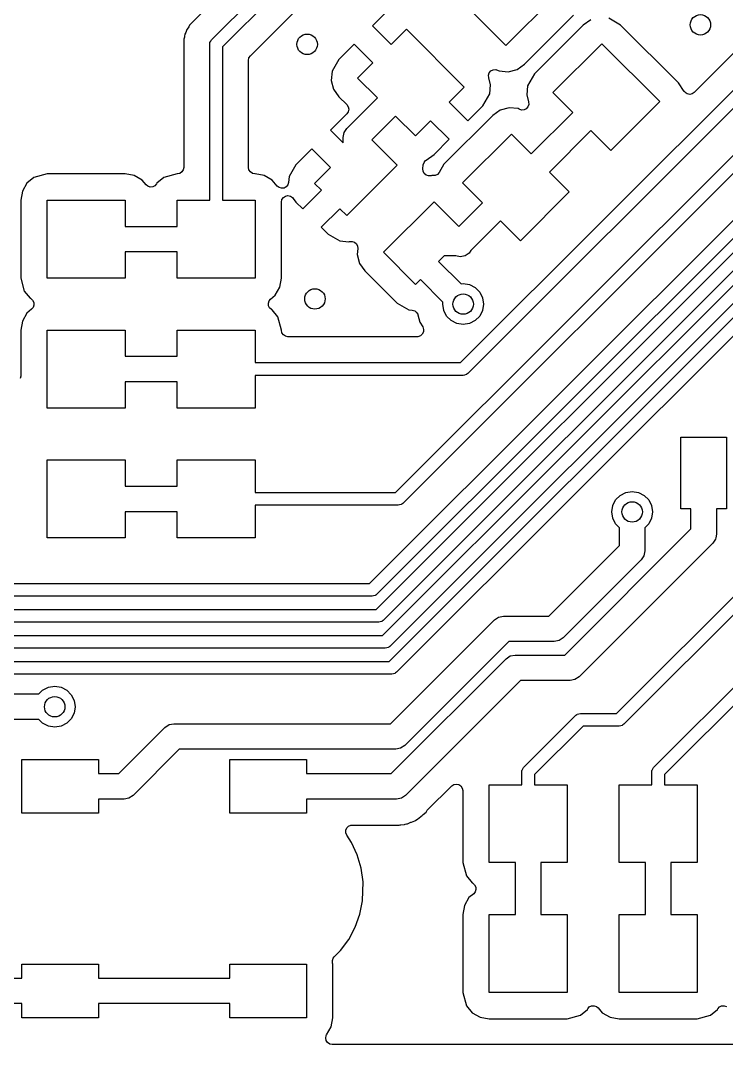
# Model space of a CAD drawing. Extents: x 6.22 to 8.56, y -5.56 to -4.02.
# Drawn here: x 7.06 to 7.603, y -5.56 to -4.772 of the extents above; entities that cross this region are included whole.
import ezdxf

# ---------------------------------------------------------------- set-up
doc = ezdxf.new("R2010")
doc.units = 0
doc.header["$MEASUREMENT"] = 0
doc.layers.add('BLACK', color=7, linetype='CONTINUOUS')

msp = doc.modelspace()

# ---------------------------------------------------------------- linework, layer by layer
at = {"layer": 'BLACK', "linetype": 'CONTINUOUS'}
for p, q in [((7.20652, -4.78652), (7.34652, -4.64652)), ((7.35204, -4.65492), (7.21492, -4.79204)), ((7.23635, -4.79884), (7.35884, -4.67635)), ((7.23665, -4.72816), (7.18962, -4.77519)), ((7.43291, -4.7909), (7.38837, -4.74636)), ((7.47049, -4.75331), (7.43291, -4.7909)), ((7.34202, -4.76404), (7.33033, -4.77573)), ((7.44725, -4.80523), (7.48482, -4.76765)), ((7.18849, -4.77728), (7.18755, -4.77856)), ((7.1889, -4.77661), (7.18849, -4.77728)), ((7.18962, -4.77519), (7.1889, -4.77661)), ((7.33033, -4.77573), (7.34466, -4.79006)), ((7.49235, -4.77518), (7.45477, -4.81275)), ((7.49812, -4.77114), (7.49235, -4.77518)), ((7.52102, -4.77518), (7.51193, -4.76993)), ((7.56556, -4.81971), (7.52102, -4.77518)), ((7.18561, -4.78455), (7.18512, -4.78606)), ((7.18579, -4.78379), (7.18561, -4.78455)), ((7.18604, -4.78222), (7.18579, -4.78379)), ((7.18676, -4.7808), (7.18604, -4.78222)), ((7.18706, -4.78007), (7.18676, -4.7808)), ((7.18755, -4.77856), (7.18706, -4.78007)), ((7.34466, -4.79006), (7.35636, -4.77837)), ((7.35636, -4.77837), (7.4009, -4.82291)), ((7.39796, -5.03508), (7.65286, -4.78018)), ((7.18512, -4.78606), (7.18512, -4.88473)), ((7.20508, -4.79), (7.2052, -4.78913)), ((7.20508, -4.91), (7.20508, -4.79)), ((7.20519, -4.78895), (7.20524, -4.78885)), ((7.2052, -4.78913), (7.20519, -4.78895)), ((7.20524, -4.78885), (7.20528, -4.7886)), ((7.20528, -4.7886), (7.20594, -4.78758)), ((7.20594, -4.78758), (7.20652, -4.78652)), ((7.21492, -4.79204), (7.21492, -4.91)), ((7.31613, -4.78993), (7.30444, -4.80162)), ((7.33047, -4.80426), (7.31613, -4.78993)), ((7.65838, -4.78858), (7.40348, -5.04348)), ((7.4691, -4.82709), (7.50669, -4.78951)), ((7.50669, -4.78951), (7.55123, -4.83405)), ((7.61753, -4.78729), (7.57778, -4.82703)), ((7.23488, -4.80238), (7.23526, -4.80046)), ((7.23526, -4.80046), (7.23635, -4.79884)), ((7.34796, -5.13508), (7.68318, -4.79986)), ((7.23488, -4.88473), (7.23488, -4.80238)), ((7.30444, -4.80162), (7.29919, -4.81071)), ((7.31877, -4.81595), (7.33047, -4.80426)), ((7.6887, -4.80826), (7.35348, -5.14348)), ((7.43468, -4.81109), (7.44148, -4.80927)), ((7.44148, -4.80927), (7.44725, -4.80523)), ((7.29919, -4.81071), (7.29858, -4.81772)), ((7.33408, -4.83126), (7.31877, -4.81595)), ((7.4195, -4.81374), (7.42013, -4.81189)), ((7.41963, -4.81569), (7.4195, -4.81374)), ((7.42109, -4.82115), (7.41963, -4.81569)), ((7.42013, -4.81189), (7.42141, -4.81043)), ((7.42141, -4.81043), (7.42316, -4.80957)), ((7.42316, -4.80957), (7.42511, -4.80944)), ((7.42511, -4.80944), (7.42696, -4.81006)), ((7.42696, -4.81006), (7.42767, -4.81048)), ((7.42767, -4.81048), (7.43468, -4.81109)), ((7.45477, -4.81275), (7.44952, -4.82184)), ((7.29858, -4.81772), (7.3004, -4.82452)), ((7.3004, -4.82452), (7.30444, -4.83029)), ((7.32796, -5.20508), (7.71349, -4.81955)), ((7.4009, -4.82291), (7.38921, -4.8346)), ((7.42048, -4.82816), (7.42109, -4.82115)), ((7.44952, -4.82184), (7.44891, -4.82885)), ((7.5701, -4.8262), (7.56556, -4.81971)), ((7.30444, -4.83029), (7.31059, -4.83644)), ((7.31054, -4.85481), (7.33408, -4.83126)), ((7.71901, -4.82795), (7.33348, -5.21348)), ((7.41523, -4.83725), (7.42048, -4.82816)), ((7.44891, -4.82885), (7.45037, -4.83431)), ((7.48441, -4.8424), (7.4691, -4.82709)), ((7.57014, -4.82618), (7.5701, -4.8262)), ((7.57071, -4.82703), (7.57014, -4.82618)), ((7.57233, -4.82812), (7.57071, -4.82703)), ((7.57424, -4.8285), (7.57233, -4.82812)), ((7.57616, -4.82812), (7.57424, -4.8285)), ((7.57778, -4.82703), (7.57616, -4.82812)), ((7.31059, -4.83644), (7.31168, -4.83806)), ((7.31168, -4.83806), (7.31206, -4.83997)), ((7.31206, -4.83997), (7.31168, -4.84189)), ((7.33302, -5.22508), (7.71886, -4.83923)), ((7.38921, -4.8346), (7.40354, -4.84894)), ((7.40354, -4.84894), (7.41523, -4.83725)), ((7.42852, -4.84073), (7.42275, -4.84477)), ((7.43532, -4.83891), (7.42852, -4.84073)), ((7.44233, -4.83952), (7.43532, -4.83891)), ((7.44304, -4.83994), (7.44233, -4.83952)), ((7.44489, -4.84056), (7.44304, -4.83994)), ((7.44684, -4.84043), (7.44489, -4.84056)), ((7.44859, -4.83957), (7.44684, -4.84043)), ((7.44987, -4.83811), (7.44859, -4.83957)), ((7.4505, -4.83626), (7.44987, -4.83811)), ((7.45037, -4.83431), (7.4505, -4.83626)), ((7.55123, -4.83405), (7.51364, -4.87163)), ((7.31051, -4.84358), (7.29789, -4.85619)), ((7.31059, -4.84351), (7.31051, -4.84358)), ((7.31168, -4.84189), (7.31059, -4.84351)), ((7.348, -4.84518), (7.32979, -4.8634)), ((7.72438, -4.84763), (7.33854, -5.23348)), ((7.36331, -4.86049), (7.348, -4.84518)), ((7.42275, -4.84477), (7.38518, -4.88235)), ((7.4524, -4.87441), (7.48441, -4.8424)), ((7.29789, -4.85619), (7.30766, -4.86596)), ((7.30841, -4.858), (7.31054, -4.85481)), ((7.37501, -4.8488), (7.36331, -4.86049)), ((7.38934, -4.86313), (7.37501, -4.8488)), ((7.49833, -4.85632), (7.46632, -4.88833)), ((7.51364, -4.87163), (7.49833, -4.85632)), ((7.30766, -4.86177), (7.30841, -4.858)), ((7.30766, -4.86596), (7.30766, -4.86177)), ((7.32979, -4.8634), (7.34932, -4.88293)), ((7.33807, -5.24508), (7.72423, -4.85892)), ((7.37765, -4.87482), (7.38934, -4.86313)), ((7.39951, -4.89669), (7.43709, -4.8591)), ((7.43709, -4.8591), (7.4524, -4.87441)), ((7.28369, -4.87039), (7.27135, -4.88274)), ((7.29803, -4.88472), (7.28369, -4.87039)), ((7.72975, -4.86732), (7.34359, -5.25348)), ((7.34313, -5.26508), (7.7296, -4.8786)), ((7.36991, -4.88093), (7.37113, -4.87941)), ((7.37113, -4.87941), (7.37148, -4.87914)), ((7.37148, -4.87914), (7.37765, -4.87482)), ((7.18474, -4.88664), (7.18365, -4.88827)), ((7.18512, -4.88473), (7.18474, -4.88664)), ((7.23526, -4.88664), (7.23488, -4.88473)), ((7.23635, -4.88827), (7.23526, -4.88664)), ((7.27135, -4.88274), (7.2661, -4.89183)), ((7.28568, -4.89707), (7.29803, -4.88472)), ((7.34932, -4.88293), (7.31043, -4.92182)), ((7.73512, -4.887), (7.34865, -5.27348)), ((7.3691, -4.88588), (7.36937, -4.8828)), ((7.36925, -4.88761), (7.3691, -4.88588)), ((7.37011, -4.88936), (7.36925, -4.88761)), ((7.36937, -4.8828), (7.36991, -4.88093)), ((7.38518, -4.88235), (7.38155, -4.88862)), ((7.06986, -4.89245), (7.06447, -4.89697)), ((7.08001, -4.88973), (7.06986, -4.89245)), ((7.14, -4.88973), (7.08001, -4.88973)), ((7.14693, -4.89095), (7.14, -4.88973)), ((7.15303, -4.89447), (7.14693, -4.89095)), ((7.15607, -4.8981), (7.15303, -4.89447)), ((7.16986, -4.89245), (7.16447, -4.89697)), ((7.18001, -4.88973), (7.16986, -4.89245)), ((7.18012, -4.88973), (7.18001, -4.88973)), ((7.18203, -4.88935), (7.18012, -4.88973)), ((7.18365, -4.88827), (7.18203, -4.88935)), ((7.23797, -4.88935), (7.23635, -4.88827)), ((7.23988, -4.88973), (7.23797, -4.88935)), ((7.24, -4.88973), (7.23988, -4.88973)), ((7.24693, -4.89095), (7.24, -4.88973)), ((7.25303, -4.89447), (7.24693, -4.89095)), ((7.2569, -4.89909), (7.25303, -4.89447)), ((7.2661, -4.89183), (7.26571, -4.89631)), ((7.37158, -4.89065), (7.37011, -4.88936)), ((7.37343, -4.89127), (7.37158, -4.89065)), ((7.37537, -4.89115), (7.37343, -4.89127)), ((7.37584, -4.89102), (7.37537, -4.89115)), ((7.37679, -4.8911), (7.37584, -4.89102)), ((7.37852, -4.89095), (7.37679, -4.8911)), ((7.38027, -4.89009), (7.37852, -4.89095)), ((7.38155, -4.88862), (7.38027, -4.89009)), ((7.46632, -4.88833), (7.48163, -4.90364)), ((7.06095, -4.90307), (7.05973, -4.91)), ((7.06447, -4.89697), (7.06095, -4.90307)), ((7.1574, -4.89922), (7.15607, -4.8981)), ((7.15925, -4.89984), (7.1574, -4.89922)), ((7.1612, -4.89972), (7.15925, -4.89984)), ((7.16295, -4.89885), (7.1612, -4.89972)), ((7.16423, -4.89739), (7.16295, -4.89885)), ((7.16447, -4.89697), (7.16423, -4.89739)), ((7.25842, -4.90031), (7.2569, -4.89909)), ((7.26029, -4.90085), (7.25842, -4.90031)), ((7.26223, -4.90064), (7.26029, -4.90085)), ((7.26394, -4.8997), (7.26223, -4.90064)), ((7.26516, -4.89818), (7.26394, -4.8997)), ((7.26571, -4.89631), (7.26516, -4.89818)), ((7.27662, -4.91668), (7.29096, -4.90235)), ((7.29096, -4.90235), (7.28568, -4.89707)), ((7.41482, -4.912), (7.39951, -4.89669)), ((7.48163, -4.90364), (7.44405, -4.94123)), ((7.05973, -4.91), (7.05973, -4.96999)), ((7.08, -4.97), (7.08, -4.91)), ((7.08, -4.91), (7.14, -4.91)), ((7.14, -4.91), (7.14, -4.93016)), ((7.18, -4.93016), (7.18, -4.91)), ((7.18, -4.91), (7.20508, -4.91)), ((7.21492, -4.91), (7.24, -4.91)), ((7.24, -4.91), (7.24, -4.97)), ((7.26027, -4.91144), (7.26065, -4.90953)), ((7.26027, -4.97), (7.26027, -4.91144)), ((7.26065, -4.90953), (7.26173, -4.9079)), ((7.26173, -4.9079), (7.26336, -4.90682)), ((7.26336, -4.90682), (7.26527, -4.90644)), ((7.26527, -4.90644), (7.26718, -4.90682)), ((7.26718, -4.90682), (7.2688, -4.9079)), ((7.2688, -4.9079), (7.26936, -4.90857)), ((7.26936, -4.90857), (7.27135, -4.91141)), ((7.27135, -4.91141), (7.27662, -4.91668)), ((7.33871, -4.9501), (7.3776, -4.91121)), ((7.3776, -4.91121), (7.3966, -4.93021)), ((7.30515, -4.91654), (7.29082, -4.93088)), ((7.31043, -4.92182), (7.30515, -4.91654)), ((7.3966, -4.93021), (7.41482, -4.912)), ((7.42874, -4.92592), (7.406, -4.94865)), ((7.44405, -4.94123), (7.42874, -4.92592)), ((7.14, -4.93016), (7.18, -4.93016)), ((7.29082, -4.93088), (7.29609, -4.93615)), ((7.29609, -4.93615), (7.30518, -4.9414)), ((7.30518, -4.9414), (7.3122, -4.94201)), ((7.3122, -4.94201), (7.31266, -4.94189)), ((7.31266, -4.94189), (7.31461, -4.94176)), ((7.31461, -4.94176), (7.31645, -4.94239)), ((7.31645, -4.94239), (7.31792, -4.94367)), ((7.18, -4.94984), (7.14, -4.94984)), ((7.14, -4.94984), (7.14, -4.97)), ((7.18, -4.97), (7.18, -4.94984)), ((7.31792, -4.94367), (7.31878, -4.94542)), ((7.31893, -4.94715), (7.31852, -4.95187)), ((7.31878, -4.94542), (7.31893, -4.94715)), ((7.36346, -4.97485), (7.33871, -4.9501)), ((7.40466, -4.95066), (7.40147, -4.95279)), ((7.406, -4.94865), (7.40466, -4.95066)), ((7.31852, -4.95187), (7.32034, -4.95867)), ((7.32034, -4.95867), (7.32438, -4.96444)), ((7.38544, -4.95288), (7.38112, -4.9572)), ((7.38112, -4.9572), (7.39842, -4.9745)), ((7.39435, -4.95288), (7.38544, -4.95288)), ((7.3977, -4.95354), (7.39435, -4.95288)), ((7.40147, -4.95279), (7.3977, -4.95354)), ((7.32438, -4.96444), (7.34913, -4.98918)), ((7.05973, -4.96999), (7.06245, -4.98014)), ((7.14, -4.97), (7.08, -4.97)), ((7.24, -4.97), (7.18, -4.97)), ((7.25905, -4.97693), (7.26027, -4.97)), ((7.3672, -4.97112), (7.36346, -4.97485)), ((7.3845, -4.98842), (7.3672, -4.97112)), ((7.39842, -4.9745), (7.4, -4.97425)), ((7.4, -4.97425), (7.40487, -4.97502)), ((7.06245, -4.98014), (7.06697, -4.98553)), ((7.25553, -4.98303), (7.25905, -4.97693)), ((7.40487, -4.97502), (7.40926, -4.97726)), ((7.40926, -4.97726), (7.41274, -4.98074)), ((7.41274, -4.98074), (7.41498, -4.98513)), ((7.06697, -4.98553), (7.06739, -4.98577)), ((7.06739, -4.98577), (7.06885, -4.98705)), ((7.06885, -4.98705), (7.06972, -4.9888)), ((7.06972, -4.9888), (7.06984, -4.99075)), ((7.25016, -4.98925), (7.25078, -4.9874)), ((7.25028, -4.9912), (7.25016, -4.98925)), ((7.25078, -4.9874), (7.2519, -4.98607)), ((7.2519, -4.98607), (7.25553, -4.98303)), ((7.34913, -4.98918), (7.35822, -4.99443)), ((7.38425, -4.99), (7.3845, -4.98842)), ((7.38502, -4.99487), (7.38425, -4.99)), ((7.41498, -4.98513), (7.41575, -4.99)), ((7.41575, -4.99), (7.41498, -4.99487)), ((7.06447, -4.99697), (7.06095, -5.00307)), ((7.0681, -4.99393), (7.06447, -4.99697)), ((7.06922, -4.9926), (7.0681, -4.99393)), ((7.06984, -4.99075), (7.06922, -4.9926)), ((7.25115, -4.99295), (7.25028, -4.9912)), ((7.25261, -4.99423), (7.25115, -4.99295)), ((7.25303, -4.99447), (7.25261, -4.99423)), ((7.25755, -4.99986), (7.25303, -4.99447)), ((7.35822, -4.99443), (7.36086, -4.99466)), ((7.36086, -4.99466), (7.36273, -4.99521)), ((7.36273, -4.99521), (7.36396, -4.99611)), ((7.36396, -4.99611), (7.36398, -4.99613)), ((7.36398, -4.99613), (7.36506, -4.99775)), ((7.36506, -4.99775), (7.36527, -4.99837)), ((7.36527, -4.99837), (7.36672, -5.00378)), ((7.38726, -4.99926), (7.38502, -4.99487)), ((7.41498, -4.99487), (7.41274, -4.99926)), ((7.06095, -5.00307), (7.05973, -5.01)), ((7.26027, -5.01001), (7.25755, -4.99986)), ((7.36672, -5.00378), (7.36894, -5.00762)), ((7.39074, -5.00274), (7.38726, -4.99926)), ((7.39513, -5.00498), (7.39074, -5.00274)), ((7.4, -5.00575), (7.39513, -5.00498)), ((7.40487, -5.00498), (7.4, -5.00575)), ((7.40926, -5.00274), (7.40487, -5.00498)), ((7.41274, -4.99926), (7.40926, -5.00274)), ((7.05973, -5.01), (7.05973, -5.04538)), ((7.08, -5.07), (7.08, -5.01)), ((7.08, -5.01), (7.14, -5.01)), ((7.14, -5.01), (7.14, -5.03016)), ((7.18, -5.03016), (7.18, -5.01)), ((7.18, -5.01), (7.24, -5.01)), ((7.24, -5.01), (7.24, -5.03508)), ((7.26027, -5.01012), (7.26027, -5.01001)), ((7.26065, -5.01203), (7.26027, -5.01012)), ((7.26173, -5.01365), (7.26065, -5.01203)), ((7.26336, -5.01474), (7.26173, -5.01365)), ((7.36858, -5.01316), (7.36711, -5.01445)), ((7.36944, -5.01141), (7.36858, -5.01316)), ((7.36894, -5.00762), (7.36957, -5.00947)), ((7.36957, -5.00947), (7.36944, -5.01141)), ((7.26527, -5.01512), (7.26336, -5.01474)), ((7.36461, -5.01512), (7.26527, -5.01512)), ((7.36526, -5.01508), (7.36461, -5.01512)), ((7.36711, -5.01445), (7.36526, -5.01508)), ((7.14, -5.03016), (7.18, -5.03016)), ((7.24, -5.03508), (7.39796, -5.03508)), ((7.05973, -5.04538), (7.05935, -5.04729)), ((7.4, -5.04492), (7.24, -5.04492)), ((7.24, -5.04492), (7.24, -5.07)), ((7.40116, -5.04458), (7.4, -5.04492)), ((7.40235, -5.04432), (7.40116, -5.04458)), ((7.40255, -5.04417), (7.40235, -5.04432)), ((7.40266, -5.04414), (7.40255, -5.04417)), ((7.40278, -5.044), (7.40266, -5.04414)), ((7.40348, -5.04348), (7.40278, -5.044)), ((7.18, -5.04984), (7.14, -5.04984)), ((7.14, -5.04984), (7.14, -5.07)), ((7.18, -5.07), (7.18, -5.04984)), ((7.14, -5.07), (7.08, -5.07)), ((7.24, -5.07), (7.18, -5.07)), ((7.5675, -5.1475), (7.5675, -5.0925)), ((7.5675, -5.0925), (7.6025, -5.0925)), ((7.6025, -5.0925), (7.6025, -5.1475)), ((7.08, -5.17), (7.08, -5.11)), ((7.08, -5.11), (7.14, -5.11)), ((7.14, -5.11), (7.14, -5.13016)), ((7.18, -5.13016), (7.18, -5.11)), ((7.18, -5.11), (7.24, -5.11)), ((7.24, -5.11), (7.24, -5.13508)), ((7.14, -5.13016), (7.18, -5.13016)), ((7.24, -5.13508), (7.34796, -5.13508)), ((7.51726, -5.14074), (7.52074, -5.13726)), ((7.52074, -5.13726), (7.52513, -5.13502)), ((7.52513, -5.13502), (7.53, -5.13425)), ((7.53, -5.13425), (7.53487, -5.13502)), ((7.53487, -5.13502), (7.53926, -5.13726)), ((7.53926, -5.13726), (7.54274, -5.14074)), ((7.35, -5.14492), (7.24, -5.14492)), ((7.24, -5.14492), (7.24, -5.17)), ((7.35116, -5.14458), (7.35, -5.14492)), ((7.35235, -5.14432), (7.35116, -5.14458)), ((7.35255, -5.14417), (7.35235, -5.14432)), ((7.35266, -5.14414), (7.35255, -5.14417)), ((7.35278, -5.144), (7.35266, -5.14414)), ((7.35348, -5.14348), (7.35278, -5.144)), ((7.51425, -5.15), (7.51502, -5.14513)), ((7.51502, -5.14513), (7.51726, -5.14074)), ((7.54274, -5.14074), (7.54498, -5.14513)), ((7.54498, -5.14513), (7.54575, -5.15)), ((7.57516, -5.1475), (7.5675, -5.1475)), ((7.57516, -5.16311), (7.57516, -5.1475)), ((7.6025, -5.1475), (7.59484, -5.1475)), ((7.59484, -5.1475), (7.59484, -5.16718)), ((7.18, -5.14984), (7.14, -5.14984)), ((7.14, -5.14984), (7.14, -5.17)), ((7.18, -5.17), (7.18, -5.14984)), ((7.51502, -5.15487), (7.51425, -5.15)), ((7.51726, -5.15926), (7.51502, -5.15487)), ((7.54498, -5.15487), (7.54274, -5.15926)), ((7.54575, -5.15), (7.54498, -5.15487)), ((7.47811, -5.26016), (7.57516, -5.16311)), ((7.52016, -5.16215), (7.51726, -5.15926)), ((7.52016, -5.17592), (7.52016, -5.16215)), ((7.54274, -5.15926), (7.53984, -5.16215)), ((7.53984, -5.16215), (7.53984, -5.18)), ((7.14, -5.17), (7.08, -5.17)), ((7.24, -5.17), (7.18, -5.17)), ((7.59409, -5.17095), (7.59196, -5.17414)), ((7.59428, -5.17), (7.59409, -5.17095)), ((7.59484, -5.16719), (7.59428, -5.17)), ((7.59484, -5.16718), (7.59484, -5.16719)), ((7.46592, -5.23016), (7.52016, -5.17592)), ((7.59196, -5.17414), (7.48914, -5.27696)), ((7.51796, -5.30508), (7.64652, -5.17652)), ((7.59196, -5.17414), (7.59196, -5.17414)), ((7.53696, -5.18696), (7.47696, -5.24696)), ((7.65204, -5.18492), (7.52348, -5.31348)), ((7.53909, -5.18377), (7.53696, -5.18696)), ((7.53696, -5.18696), (7.53696, -5.18696)), ((7.53984, -5.18), (7.53909, -5.18377)), ((7.04204, -5.20508), (7.32796, -5.20508)), ((7.33, -5.21492), (7.04, -5.21492)), ((7.33116, -5.21458), (7.33, -5.21492)), ((7.33235, -5.21432), (7.33116, -5.21458)), ((7.33255, -5.21417), (7.33235, -5.21432)), ((7.33266, -5.21414), (7.33255, -5.21417)), ((7.33278, -5.214), (7.33266, -5.21414)), ((7.33348, -5.21348), (7.33278, -5.214)), ((7.02167, -5.22508), (7.33302, -5.22508)), ((7.54652, -5.34668), (7.66668, -5.22652)), ((7.33506, -5.23492), (7.01963, -5.23492)), ((7.33622, -5.23458), (7.33506, -5.23492)), ((7.3374, -5.23432), (7.33622, -5.23458)), ((7.33761, -5.23417), (7.3374, -5.23432)), ((7.33771, -5.23414), (7.33761, -5.23417)), ((7.33783, -5.234), (7.33771, -5.23414)), ((7.33854, -5.23348), (7.33783, -5.234)), ((7.34407, -5.31303), (7.42407, -5.23304)), ((7.42407, -5.23304), (7.42726, -5.23091)), ((7.42726, -5.23091), (7.43103, -5.23016)), ((7.43103, -5.23016), (7.46592, -5.23016)), ((7.6722, -5.23492), (7.55492, -5.3522)), ((6.99943, -5.24508), (7.33807, -5.24508)), ((7.4351, -5.24984), (7.35511, -5.32983)), ((7.47, -5.24984), (7.4351, -5.24984)), ((7.47377, -5.24909), (7.47, -5.24984)), ((7.47696, -5.24696), (7.47377, -5.24909)), ((7.34011, -5.25492), (6.99739, -5.25492)), ((7.34127, -5.25458), (7.34011, -5.25492)), ((7.34246, -5.25432), (7.34127, -5.25458)), ((7.34266, -5.25417), (7.34246, -5.25432)), ((7.34277, -5.25414), (7.34266, -5.25417)), ((7.34289, -5.254), (7.34277, -5.25414)), ((7.34359, -5.25348), (7.34289, -5.254)), ((6.99437, -5.26508), (7.34313, -5.26508)), ((7.34466, -5.35142), (7.43304, -5.26304)), ((7.43304, -5.26304), (7.43623, -5.26091)), ((7.43623, -5.26091), (7.44, -5.26016)), ((7.44, -5.26016), (7.47811, -5.26016)), ((7.34751, -5.27432), (7.34633, -5.27458)), ((7.34772, -5.27417), (7.34751, -5.27432)), ((7.34783, -5.27414), (7.34772, -5.27417)), ((7.34794, -5.274), (7.34783, -5.27414)), ((7.34865, -5.27348), (7.34794, -5.274)), ((7.34517, -5.27492), (6.99233, -5.27492)), ((7.34633, -5.27458), (7.34517, -5.27492)), ((7.44408, -5.27984), (7.3557, -5.36822)), ((7.48219, -5.27984), (7.44408, -5.27984)), ((7.48595, -5.27909), (7.48219, -5.27984)), ((7.48914, -5.27696), (7.48595, -5.27909)), ((6.96705, -5.29016), (7.07369, -5.29016)), ((7.07369, -5.29016), (7.07658, -5.28726)), ((7.07658, -5.28726), (7.08097, -5.28502)), ((7.08097, -5.28502), (7.08584, -5.28425)), ((7.08584, -5.28425), (7.09071, -5.28502)), ((7.09071, -5.28502), (7.0951, -5.28726)), ((7.0951, -5.28726), (7.09858, -5.29074)), ((7.09858, -5.29074), (7.10082, -5.29513)), ((7.10082, -5.29513), (7.10159, -5.3)), ((7.10082, -5.30487), (7.09858, -5.30926)), ((7.10159, -5.3), (7.10082, -5.30487)), ((7.48738, -5.306), (7.4875, -5.30586)), ((7.4875, -5.30586), (7.48761, -5.30583)), ((7.48761, -5.30583), (7.48781, -5.30568)), ((7.48781, -5.30568), (7.48899, -5.30542)), ((7.48899, -5.30542), (7.49016, -5.30508)), ((7.49016, -5.30508), (7.51796, -5.30508)), ((7.07369, -5.30984), (6.96297, -5.30984)), ((7.07658, -5.31274), (7.07369, -5.30984)), ((7.08097, -5.31498), (7.07658, -5.31274)), ((7.0951, -5.31274), (7.09071, -5.31498)), ((7.09858, -5.30926), (7.0951, -5.31274)), ((7.17064, -5.31591), (7.17383, -5.31378)), ((7.17383, -5.31378), (7.1776, -5.31303)), ((7.1776, -5.31303), (7.1776, -5.31303)), ((7.1776, -5.31303), (7.34407, -5.31303)), ((7.44652, -5.34668), (7.48668, -5.30652)), ((7.48668, -5.30652), (7.48738, -5.306)), ((7.52348, -5.31348), (7.52278, -5.314)), ((7.08584, -5.31575), (7.08097, -5.31498)), ((7.09071, -5.31498), (7.08584, -5.31575)), ((7.13514, -5.35142), (7.17064, -5.31591)), ((7.17064, -5.31591), (7.17064, -5.31591)), ((7.4922, -5.31492), (7.45492, -5.3522)), ((7.52, -5.31492), (7.4922, -5.31492)), ((7.52116, -5.31458), (7.52, -5.31492)), ((7.52235, -5.31432), (7.52116, -5.31458)), ((7.52255, -5.31417), (7.52235, -5.31432)), ((7.52266, -5.31414), (7.52255, -5.31417)), ((7.52278, -5.314), (7.52266, -5.31414)), ((7.18168, -5.33272), (7.14617, -5.36822)), ((7.34815, -5.33272), (7.18168, -5.33272)), ((7.35192, -5.33197), (7.34815, -5.33272)), ((7.35511, -5.32983), (7.35192, -5.33197)), ((7.06047, -5.38193), (7.06047, -5.34059)), ((7.06047, -5.34059), (7.11953, -5.34059)), ((7.11953, -5.34059), (7.11953, -5.35142)), ((7.22047, -5.38193), (7.22047, -5.34059)), ((7.22047, -5.34059), (7.27953, -5.34059)), ((7.27953, -5.34059), (7.27953, -5.35142)), ((7.11953, -5.35142), (7.13514, -5.35142)), ((7.27953, -5.35142), (7.34466, -5.35142)), ((7.44508, -5.35016), (7.4452, -5.34929)), ((7.44508, -5.36), (7.44508, -5.35016)), ((7.44519, -5.34911), (7.44524, -5.34901)), ((7.4452, -5.34929), (7.44519, -5.34911)), ((7.44524, -5.34901), (7.44528, -5.34876)), ((7.44528, -5.34876), (7.44594, -5.34774)), ((7.44594, -5.34774), (7.44652, -5.34668)), ((7.45492, -5.3522), (7.45492, -5.36)), ((7.54508, -5.35016), (7.5452, -5.34929)), ((7.54508, -5.36), (7.54508, -5.35016)), ((7.54519, -5.34911), (7.54524, -5.34901)), ((7.5452, -5.34929), (7.54519, -5.34911)), ((7.54524, -5.34901), (7.54528, -5.34876)), ((7.54528, -5.34876), (7.54594, -5.34774)), ((7.54594, -5.34774), (7.54652, -5.34668)), ((7.55492, -5.3522), (7.55492, -5.36)), ((7.37242, -5.37973), (7.3912, -5.36095)), ((7.3912, -5.36095), (7.39282, -5.35987)), ((7.39282, -5.35987), (7.39473, -5.35949)), ((7.39473, -5.35949), (7.39664, -5.35987)), ((7.39664, -5.35987), (7.39827, -5.36095)), ((7.39827, -5.36095), (7.39935, -5.36257)), ((7.42, -5.42), (7.42, -5.36)), ((7.42, -5.36), (7.44508, -5.36)), ((7.45492, -5.36), (7.48, -5.36)), ((7.48, -5.36), (7.48, -5.42)), ((7.52, -5.42), (7.52, -5.36)), ((7.52, -5.36), (7.54508, -5.36)), ((7.55492, -5.36), (7.58, -5.36)), ((7.58, -5.36), (7.58, -5.42)), ((7.14617, -5.36822), (7.14298, -5.37035)), ((7.3557, -5.36822), (7.35251, -5.37035)), ((7.39935, -5.36257), (7.39973, -5.36449)), ((7.39973, -5.36449), (7.39973, -5.41999)), ((7.13921, -5.3711), (7.11953, -5.3711)), ((7.11953, -5.3711), (7.11953, -5.38193)), ((7.14298, -5.37035), (7.13921, -5.3711)), ((7.34874, -5.3711), (7.27953, -5.3711)), ((7.27953, -5.3711), (7.27953, -5.38193)), ((7.35251, -5.37035), (7.34874, -5.3711)), ((7.11953, -5.38193), (7.06047, -5.38193)), ((7.27953, -5.38193), (7.22047, -5.38193)), ((7.36496, -5.38663), (7.36749, -5.38445)), ((7.36749, -5.38445), (7.36778, -5.38422)), ((7.36778, -5.38422), (7.36836, -5.38378)), ((7.36836, -5.38378), (7.36888, -5.38327)), ((7.36888, -5.38327), (7.36915, -5.38302)), ((7.36915, -5.38302), (7.37143, -5.38105)), ((7.37143, -5.38105), (7.37176, -5.38054)), ((7.37176, -5.38054), (7.37242, -5.37973)), ((7.31047, -5.39324), (7.31187, -5.39188)), ((7.31187, -5.39188), (7.31368, -5.39115)), ((7.31368, -5.39115), (7.3146, -5.39106)), ((7.3146, -5.39106), (7.34484, -5.39106)), ((7.34484, -5.39106), (7.34594, -5.39119)), ((7.34594, -5.39119), (7.34633, -5.39127)), ((7.34633, -5.39127), (7.34955, -5.39107)), ((7.34955, -5.39107), (7.34986, -5.39106)), ((7.34986, -5.39106), (7.35088, -5.39106)), ((7.35088, -5.39106), (7.35158, -5.39096)), ((7.35158, -5.39096), (7.35198, -5.39092)), ((7.35198, -5.39092), (7.35485, -5.39074)), ((7.35485, -5.39074), (7.35551, -5.39051)), ((7.35551, -5.39051), (7.3565, -5.39026)), ((7.3565, -5.39026), (7.35719, -5.39016)), ((7.35719, -5.39016), (7.3598, -5.38897)), ((7.3598, -5.38897), (7.36018, -5.38882)), ((7.36018, -5.38882), (7.36288, -5.38785)), ((7.36288, -5.38785), (7.3634, -5.38746)), ((7.3634, -5.38746), (7.3643, -5.38692)), ((7.3643, -5.38692), (7.36496, -5.38663)), ((7.30969, -5.39699), (7.30971, -5.39504)), ((7.31042, -5.3988), (7.30969, -5.39699)), ((7.30971, -5.39504), (7.31047, -5.39324)), ((7.31411, -5.40446), (7.31042, -5.3988)), ((7.31857, -5.41409), (7.31411, -5.40446)), ((7.3216, -5.42426), (7.31857, -5.41409)), ((7.39973, -5.41999), (7.40245, -5.43014)), ((7.44016, -5.42), (7.42, -5.42)), ((7.44016, -5.46), (7.44016, -5.42)), ((7.48, -5.42), (7.45984, -5.42)), ((7.45984, -5.42), (7.45984, -5.46)), ((7.54016, -5.42), (7.52, -5.42)), ((7.54016, -5.46), (7.54016, -5.42)), ((7.58, -5.42), (7.55984, -5.42)), ((7.55984, -5.42), (7.55984, -5.46)), ((7.32312, -5.43476), (7.3216, -5.42426)), ((7.40245, -5.43014), (7.40697, -5.43553)), ((7.32271, -5.44932), (7.32312, -5.43476)), ((7.40697, -5.43553), (7.40739, -5.43577)), ((7.40739, -5.43577), (7.40885, -5.43705)), ((7.40885, -5.43705), (7.40972, -5.4388)), ((7.40972, -5.4388), (7.40984, -5.44075)), ((7.40447, -5.44697), (7.40095, -5.45307)), ((7.4081, -5.44393), (7.40447, -5.44697)), ((7.40922, -5.4426), (7.4081, -5.44393)), ((7.40984, -5.44075), (7.40922, -5.4426)), ((7.32061, -5.45971), (7.32271, -5.44932)), ((7.40095, -5.45307), (7.39973, -5.46)), ((7.31702, -5.4697), (7.32061, -5.45971)), ((7.39973, -5.46), (7.39973, -5.51999)), ((7.42, -5.52), (7.42, -5.46)), ((7.42, -5.46), (7.44016, -5.46)), ((7.45984, -5.46), (7.48, -5.46)), ((7.48, -5.46), (7.48, -5.52)), ((7.52, -5.52), (7.52, -5.46)), ((7.52, -5.46), (7.54016, -5.46)), ((7.55984, -5.46), (7.58, -5.46)), ((7.58, -5.46), (7.58, -5.52)), ((7.31203, -5.47906), (7.31702, -5.4697)), ((7.30574, -5.48761), (7.31203, -5.47906)), ((7.29947, -5.4954), (7.3001, -5.49355)), ((7.3001, -5.49355), (7.30087, -5.49254)), ((7.30087, -5.49254), (7.30574, -5.48761)), ((7.06047, -5.5089), (7.06047, -5.49807)), ((7.06047, -5.49807), (7.11953, -5.49807)), ((7.11953, -5.49807), (7.11953, -5.5089)), ((7.22047, -5.5089), (7.22047, -5.49807)), ((7.22047, -5.49807), (7.27953, -5.49807)), ((7.27953, -5.49807), (7.27953, -5.53941)), ((7.2996, -5.49734), (7.29947, -5.4954)), ((7.2998, -5.49808), (7.2996, -5.49734)), ((7.2998, -5.53941), (7.2998, -5.49808)), ((7.04486, -5.5089), (7.06047, -5.5089)), ((7.11953, -5.5089), (7.22047, -5.5089)), ((7.39973, -5.51999), (7.40245, -5.53014)), ((7.48, -5.52), (7.42, -5.52)), ((7.58, -5.52), (7.52, -5.52)), ((7.06047, -5.52858), (7.04079, -5.52858)), ((7.06047, -5.53941), (7.06047, -5.52858)), ((7.22047, -5.52858), (7.11953, -5.52858)), ((7.11953, -5.52858), (7.11953, -5.53941)), ((7.22047, -5.53941), (7.22047, -5.52858)), ((7.40245, -5.53014), (7.40697, -5.53553)), ((7.49014, -5.53755), (7.49553, -5.53303)), ((7.49553, -5.53303), (7.49577, -5.53261)), ((7.49577, -5.53261), (7.49705, -5.53115)), ((7.49705, -5.53115), (7.4988, -5.53028)), ((7.4988, -5.53028), (7.50075, -5.53016)), ((7.50075, -5.53016), (7.5026, -5.53078)), ((7.5026, -5.53078), (7.50393, -5.5319)), ((7.50393, -5.5319), (7.50697, -5.53553)), ((7.59014, -5.53755), (7.59553, -5.53303)), ((7.59553, -5.53303), (7.59577, -5.53261)), ((7.59577, -5.53261), (7.59705, -5.53115)), ((7.59705, -5.53115), (7.5988, -5.53028)), ((7.5988, -5.53028), (7.60075, -5.53016)), ((7.60075, -5.53016), (7.6026, -5.53078)), ((7.11953, -5.53941), (7.06047, -5.53941)), ((7.27953, -5.53941), (7.22047, -5.53941)), ((7.29857, -5.54634), (7.2998, -5.53941)), ((7.40697, -5.53553), (7.41307, -5.53905)), ((7.41307, -5.53905), (7.42, -5.54027)), ((7.42, -5.54027), (7.47999, -5.54027)), ((7.47999, -5.54027), (7.49014, -5.53755)), ((7.50697, -5.53553), (7.51307, -5.53905)), ((7.51307, -5.53905), (7.52, -5.54027)), ((7.52, -5.54027), (7.57999, -5.54027)), ((7.57999, -5.54027), (7.59014, -5.53755)), ((7.295, -5.55254), (7.29857, -5.54634)), ((7.29433, -5.55504), (7.29471, -5.55313)), ((7.29471, -5.55695), (7.29433, -5.55504)), ((7.29471, -5.55313), (7.295, -5.55254)), ((7.29579, -5.55857), (7.29471, -5.55695)), ((7.29741, -5.55966), (7.29579, -5.55857)), ((7.29933, -5.56004), (7.29741, -5.55966)), ((8.55504, -5.56004), (7.29933, -5.56004))]:
    msp.add_line(p, q, dxfattribs=at)
at = {"layer": 'BLACK'}
for centre in [(7.5825, -4.775), (7.28, -4.79), (7.286, -4.986), (7.4, -4.99), (7.53, -5.15), (7.08584, -5.3)]:
    msp.add_circle(centre, 0.00787, dxfattribs=at)

doc.saveas('drawing.dxf')
